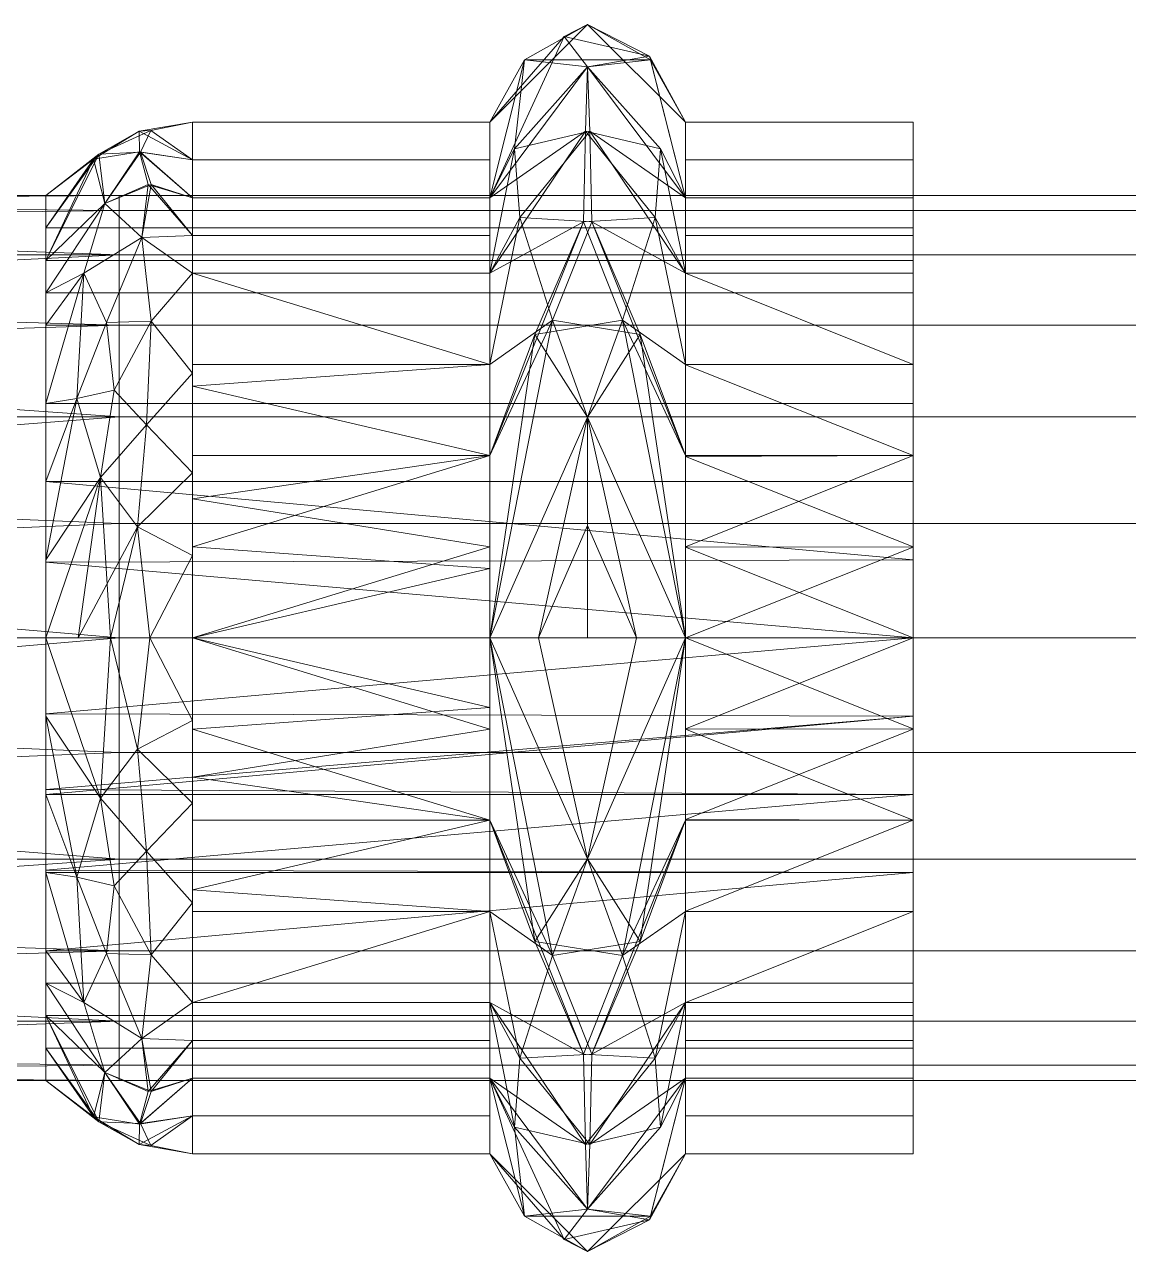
# Model space of a CAD drawing. Header units: inches. Extents: x -3325 to -59, y 5 to 733.
# Drawn here: x -3158.099 to -3156.458, y 80.621 to 82.444 of the extents above; entities that cross this region are included whole.
import ezdxf

# ---------------------------------------------------------------- set-up
doc = ezdxf.new("R2010")
doc.units = ezdxf.units.IN
doc.header["$MEASUREMENT"] = 0
doc.layers.add('P-PIPE', color=10, linetype='Continuous', lineweight=9)

# ---------------------------------------------------------------- blocks, each defined once
blk = doc.blocks.new('Victaulic-VicPress316-Elbow 90-45deg Style P568_P571 - Standard-1222893-06 - Fifth Level')
at = {"layer": 'P-PIPE'}
blk.add_line((-0.7539, 0), (-2.09, 0), dxfattribs=at)
mesh = blk.add_polyface(dxfattribs=at)
corners = [(-2.6405, -0.7665), (-2.6405, -0.542, 0.542), (-2.6405, 0, 0.7665), (-2.6405, 0.542, 0.542), (-2.6405, 0.7665), (-2.786, 0.912), (-2.9315, 0.7665), (-2.9315, 0.542, 0.542), (-2.9315, 0, 0.7665), (-2.9315, -0.542, 0.542), (-2.9315, -0.7665), (-2.786, -0.912), (-2.786, 0.8508, 0.3284), (-2.9315, 0.6542, 0.271), (-2.7923, 0.6699, 0.6186), (-2.786, 0.3329, 0.8491), (-2.6405, 0.6542, 0.271), (-2.786, -0.8508, 0.3284), (-2.6405, -0.6542, 0.271), (-2.7797, -0.6699, 0.6186), (-2.786, -0.3329, 0.8491), (-2.9315, -0.6542, 0.271), (-2.7133, 0.8392), (-2.8588, 0.8392), (-2.8643, 0.7661, 0.4512), (-2.7341, 0.7691, 0.4721), (-2.6405, 0.5981, 0.4065), (-2.6854, 0.6078, 0.6247), (-2.7892, 0.5145, 0.753), (-2.6405, 0.271, 0.6542), (-2.6776, 0.4658, 0.7271), (-2.9315, 0.271, 0.6542), (-2.786, 0.0217, 0.9117), (-2.8588, -0.8392), (-2.7133, -0.8392), (-2.7077, -0.7661, 0.4512), (-2.8379, -0.7691, 0.4721), (-2.9315, -0.5981, 0.4065), (-2.8866, -0.6078, 0.6247), (-2.7828, -0.5145, 0.753), (-2.9315, -0.271, 0.6542), (-2.8944, -0.4658, 0.7271), (-2.6405, -0.271, 0.6542), (-2.6924, 0.1789, 0.8594), (-2.8796, 0.1789, 0.8594), (-2.8781, -0.1578, 0.8648), (-2.7514, -0.1586, 0.8939)]
mesh.append_faces([[corners[k] for k in face] for face in [(34, 33, 11)]], dxfattribs={"vtx0": -1})
mesh.append_faces([[corners[k] for k in face] for face in [(29, 43, 2), (37, 38, 9), (4, 25, 16), (16, 25, 26), (0, 17, 34), (10, 36, 21), (21, 36, 37), (8, 44, 31), (2, 46, 42)]], dxfattribs={"vtx0": -1, "vtx1": -1})
mesh.append_faces([[corners[k] for k in face] for face in [(25, 24, 14), (45, 40, 20), (14, 24, 13), (15, 43, 30), (12, 24, 25), (30, 27, 28), (14, 27, 25), (28, 31, 15), (19, 38, 36), (12, 25, 4), (19, 36, 35), (46, 32, 45), (17, 35, 36), (41, 38, 39), (17, 36, 10), (22, 23, 12), (6, 24, 12), (25, 27, 26), (28, 27, 14), (7, 28, 14), (43, 15, 44), (15, 30, 28), (27, 30, 3), (32, 43, 44), (44, 8, 32), (0, 35, 17), (33, 34, 17), (18, 19, 35), (37, 36, 38), (39, 38, 19), (41, 20, 40), (19, 1, 39), (32, 46, 2), (20, 41, 39), (38, 41, 9), (39, 42, 20), (2, 43, 32), (30, 43, 29), (15, 31, 44), (46, 45, 20), (8, 45, 32), (20, 42, 46)]], dxfattribs={"vtx0": -1, "vtx1": -1, "vtx2": -1})
mesh.append_faces([[corners[k] for k in face] for face in [(12, 4, 22), (17, 10, 33), (19, 18, 1), (12, 23, 6), (27, 3, 26)]], dxfattribs={"vtx0": -1, "vtx2": -1})
mesh.append_faces([[corners[k] for k in face] for face in [(7, 31, 28), (13, 7, 14), (6, 13, 24), (0, 18, 35), (1, 42, 39), (29, 3, 30), (8, 40, 45), (40, 9, 41)]], dxfattribs={"vtx1": -1, "vtx2": -1})
mesh.append_faces([[corners[k] for k in face] for face in [(22, 5, 23)]], dxfattribs={"vtx2": -1})
mesh = blk.add_polyface(dxfattribs=at)
corners = [(-2.6405, 0.7665), (-2.6405, 0.542, -0.542), (-2.6405, 0, -0.7665), (-2.6405, -0.542, -0.542), (-2.6405, -0.7665), (-2.786, -0.912), (-2.9315, -0.7665), (-2.9315, -0.542, -0.542), (-2.9315, 0, -0.7665), (-2.9315, 0.542, -0.542), (-2.9315, 0.7665), (-2.786, 0.912), (-2.786, -0.8508, -0.3284), (-2.9315, -0.6542, -0.271), (-2.7923, -0.6699, -0.6186), (-2.786, -0.3329, -0.8491), (-2.6405, -0.6542, -0.271), (-2.786, 0.8508, -0.3284), (-2.6405, 0.6542, -0.271), (-2.7797, 0.6699, -0.6186), (-2.786, 0.3329, -0.8491), (-2.9315, 0.6542, -0.271), (-2.7133, -0.8392), (-2.8588, -0.8392), (-2.786, -0.8966, -0.167), (-2.8643, -0.7661, -0.4512), (-2.7341, -0.7691, -0.4721), (-2.6405, -0.5981, -0.4065), (-2.6854, -0.6078, -0.6247), (-2.7892, -0.5145, -0.753), (-2.6405, -0.271, -0.6542), (-2.6776, -0.4658, -0.7271), (-2.9315, -0.271, -0.6542), (-2.786, -0.0217, -0.9117), (-2.8588, 0.8392), (-2.7133, 0.8392), (-2.7077, 0.7661, -0.4512), (-2.8379, 0.7691, -0.4721), (-2.9315, 0.5981, -0.4065), (-2.8866, 0.6078, -0.6247), (-2.7828, 0.5145, -0.753), (-2.9315, 0.271, -0.6542), (-2.8944, 0.4658, -0.7271), (-2.6405, 0.271, -0.6542), (-2.6924, -0.1789, -0.8594), (-2.8796, -0.1789, -0.8594), (-2.8781, 0.1578, -0.8648), (-2.7514, 0.1586, -0.8939)]
mesh.append_faces([[corners[k] for k in face] for face in [(35, 34, 11)]], dxfattribs={"vtx0": -1})
mesh.append_faces([[corners[k] for k in face] for face in [(23, 24, 5), (30, 44, 2), (4, 26, 16), (16, 26, 27), (0, 17, 35), (10, 37, 21), (21, 37, 38), (8, 45, 32), (2, 47, 43)]], dxfattribs={"vtx0": -1, "vtx1": -1})
mesh.append_faces([[corners[k] for k in face] for face in [(2, 33, 47), (26, 25, 14), (15, 44, 31), (12, 25, 26), (14, 28, 26), (29, 32, 15), (41, 42, 20), (37, 36, 19), (12, 26, 4), (47, 33, 46), (19, 39, 37), (31, 28, 29), (17, 36, 37), (42, 39, 40), (17, 37, 10), (24, 23, 12), (12, 22, 24), (6, 25, 12), (13, 14, 25), (26, 28, 27), (29, 28, 14), (7, 29, 14), (44, 15, 45), (15, 31, 29), (28, 31, 3), (33, 44, 45), (45, 8, 33), (0, 36, 17), (34, 35, 17), (18, 19, 36), (37, 39, 38), (40, 39, 19), (1, 40, 19), (46, 41, 20), (20, 42, 40), (39, 42, 9), (40, 43, 20), (2, 44, 33), (31, 44, 30), (15, 32, 45), (47, 46, 20), (8, 46, 33), (20, 43, 47)]], dxfattribs={"vtx0": -1, "vtx1": -1, "vtx2": -1})
mesh.append_faces([[corners[k] for k in face] for face in [(12, 4, 22), (17, 10, 34), (12, 23, 6), (24, 22, 5), (28, 3, 27), (39, 9, 38)]], dxfattribs={"vtx0": -1, "vtx2": -1})
mesh.append_faces([[corners[k] for k in face] for face in [(0, 18, 36), (6, 13, 25), (7, 32, 29), (18, 1, 19), (13, 7, 14), (1, 43, 40), (30, 3, 31), (8, 41, 46), (41, 9, 42)]], dxfattribs={"vtx1": -1, "vtx2": -1})
mesh = blk.add_polyface(dxfattribs=at)
corners = [(-2.9315, -0.7665), (-2.9315, -0.542, 0.542), (-2.9315, 0, 0.7665), (-2.9315, 0.542, 0.542), (-2.9315, 0.7665), (-3.27, 0.7665), (-3.27, 0.542, 0.542), (-3.27, 0, 0.7665), (-3.27, -0.542, 0.542), (-3.27, -0.7665), (-2.9315, 0.6548, 0.2698), (-3.27, 0.6542, 0.271), (-3.27, 0.5981, 0.4065), (-2.9315, 0.271, 0.6542), (-3.27, 0.271, 0.6542), (-3.27, 0.1355, 0.7104), (-2.9315, -0.6542, 0.271), (-3.27, -0.6542, 0.271), (-3.27, -0.7106, 0.1349), (-3.27, -0.271, 0.6542), (-2.9315, -0.271, 0.6542), (-2.9315, -0.1355, 0.7104), (-3.27, 0.7104, 0.1355), (-2.9315, 0.7106, 0.1349), (-2.9315, 0.5984, 0.4059), (-2.9315, 0.4065, 0.5981), (-3.27, 0.4065, 0.5981), (-2.9315, 0.1355, 0.7104), (-2.9315, -0.5981, 0.4065), (-3.27, -0.5981, 0.4065), (-2.9315, -0.7104, 0.1355), (-3.27, -0.4065, 0.5981), (-2.9315, -0.4065, 0.5981), (-3.27, -0.1355, 0.7104)]
mesh.append_faces([[corners[k] for k in face] for face in [(5, 23, 4)]], dxfattribs={"vtx0": -1})
mesh.append_faces([[corners[k] for k in face] for face in [(22, 10, 23), (12, 3, 24), (18, 0, 30), (10, 22, 11), (24, 11, 12), (30, 17, 18)]], dxfattribs={"vtx0": -1, "vtx2": -1})
mesh.append_faces([[corners[k] for k in face] for face in [(12, 6, 3), (24, 10, 11), (30, 16, 17), (5, 22, 23)]], dxfattribs={"vtx1": -1, "vtx2": -1})
mesh.append_faces([[corners[k] for k in face] for face in [(2, 27, 15, 7), (6, 26, 25, 3), (7, 33, 21, 2), (29, 17, 16, 28), (8, 29, 28, 1), (1, 32, 31, 8), (27, 13, 14, 15), (26, 14, 13, 25), (32, 20, 19, 31), (33, 19, 20, 21)]], dxfattribs={"vtx1": -1, "vtx3": -1})
mesh.append_faces([[corners[k] for k in face] for face in [(18, 9, 0)]], dxfattribs={"vtx2": -1})
mesh = blk.add_polyface(dxfattribs=at)
corners = [(-2.9315, 0.7665), (-2.9315, 0.542, -0.542), (-2.9315, 0, -0.7665), (-2.9315, -0.542, -0.542), (-2.9315, -0.7665), (-3.27, -0.7665), (-3.27, -0.542, -0.542), (-3.27, 0, -0.7665), (-3.27, 0.542, -0.542), (-3.27, 0.7665), (-2.9315, -0.6548, -0.2698), (-3.27, -0.6542, -0.271), (-3.27, -0.5981, -0.4065), (-2.9315, -0.271, -0.6542), (-3.27, -0.271, -0.6542), (-3.27, -0.1355, -0.7104), (-2.9315, 0.6542, -0.271), (-3.27, 0.6542, -0.271), (-3.27, 0.7106, -0.1349), (-3.27, 0.271, -0.6542), (-2.9315, 0.271, -0.6542), (-2.9315, 0.1355, -0.7104), (-3.27, -0.7104, -0.1355), (-2.9315, -0.7106, -0.1349), (-2.9315, -0.5984, -0.4059), (-2.9315, -0.4065, -0.5981), (-3.27, -0.4065, -0.5981), (-2.9315, -0.1355, -0.7104), (-2.9315, 0.5981, -0.4065), (-3.27, 0.5981, -0.4065), (-2.9315, 0.7104, -0.1355), (-3.27, 0.4065, -0.5981), (-2.9315, 0.4065, -0.5981), (-3.27, 0.1355, -0.7104)]
mesh.append_faces([[corners[k] for k in face] for face in [(5, 23, 4)]], dxfattribs={"vtx0": -1})
mesh.append_faces([[corners[k] for k in face] for face in [(22, 10, 23), (18, 0, 30), (12, 3, 24), (10, 22, 11), (24, 11, 12), (30, 17, 18)]], dxfattribs={"vtx0": -1, "vtx2": -1})
mesh.append_faces([[corners[k] for k in face] for face in [(12, 6, 3), (24, 10, 11), (30, 16, 17), (5, 22, 23)]], dxfattribs={"vtx1": -1, "vtx2": -1})
mesh.append_faces([[corners[k] for k in face] for face in [(15, 7, 2, 27), (26, 14, 13, 25), (6, 26, 25, 3), (7, 33, 21, 2), (8, 29, 28, 1), (29, 17, 16, 28), (1, 32, 31, 8), (27, 13, 14, 15), (32, 20, 19, 31), (33, 19, 20, 21)]], dxfattribs={"vtx1": -1, "vtx3": -1})
mesh.append_faces([[corners[k] for k in face] for face in [(18, 9, 0)]], dxfattribs={"vtx2": -1})
mesh = blk.add_polyface(dxfattribs=at)
corners = [(-3.27, -0.7665), (-3.27, -0.542, 0.542), (-3.27, 0, 0.7665), (-3.27, 0.542, 0.542), (-3.27, 0.7665), (-3.27, 0.6575), (-3.27, 0.4649, 0.4649), (-3.27, 0, 0.6575), (-3.27, -0.4649, 0.4649), (-3.27, -0.6575)]
mesh.append_faces([[corners[k] for k in face] for face in [(8, 1, 2, 7)]], dxfattribs={"vtx0": -1, "vtx2": -1})
mesh.append_faces([[corners[k] for k in face] for face in [(2, 3, 6, 7)]], dxfattribs={"vtx1": -1, "vtx3": -1})
mesh.append_faces([[corners[k] for k in face] for face in [(9, 0, 1, 8)]], dxfattribs={"vtx2": -1})
mesh.append_faces([[corners[k] for k in face] for face in [(3, 4, 5, 6)]], dxfattribs={"vtx3": -1})
mesh = blk.add_polyface(dxfattribs=at)
corners = [(-3.27, 0.7665), (-3.27, 0.542, -0.542), (-3.27, 0, -0.7665), (-3.27, -0.542, -0.542), (-3.27, -0.7665), (-3.27, -0.6575), (-3.27, -0.4649, -0.4649), (-3.27, 0, -0.6575), (-3.27, 0.4649, -0.4649), (-3.27, 0.6575)]
mesh.append_faces([[corners[k] for k in face] for face in [(1, 8, 9, 0)]], dxfattribs={"vtx0": -1})
mesh.append_faces([[corners[k] for k in face] for face in [(8, 1, 2, 7)]], dxfattribs={"vtx0": -1, "vtx2": -1})
mesh.append_faces([[corners[k] for k in face] for face in [(6, 7, 2, 3)]], dxfattribs={"vtx1": -1, "vtx3": -1})
mesh.append_faces([[corners[k] for k in face] for face in [(3, 4, 5, 6)]], dxfattribs={"vtx3": -1})
mesh = blk.add_polyface(dxfattribs=at)
corners = [(-2.199, -0.7665), (-2.199, -0.542, 0.542), (-2.199, 0, 0.7665), (-2.199, 0.542, 0.542), (-2.199, 0.7665), (-2.6405, 0.7665), (-2.6405, 0.542, 0.542), (-2.6405, 0, 0.7665), (-2.6405, -0.542, 0.542), (-2.6405, -0.7665), (-2.199, 0.6808, 0.2068), (-2.6405, 0.6542, 0.271), (-2.6405, 0.5981, 0.4065), (-2.199, 0.271, 0.6542), (-2.6405, 0.271, 0.6542), (-2.6405, 0.1355, 0.7104), (-2.199, -0.6542, 0.271), (-2.6405, -0.6542, 0.271), (-2.6405, -0.7237, 0.1034), (-2.6405, -0.271, 0.6542), (-2.199, -0.271, 0.6542), (-2.199, -0.1355, 0.7104), (-2.6405, 0.7104, 0.1355), (-2.199, 0.6114, 0.3744), (-2.6405, 0.4065, 0.5981), (-2.199, 0.4065, 0.5981), (-2.199, 0.1355, 0.7104), (-2.199, -0.5981, 0.4065), (-2.6405, -0.5981, 0.4065), (-2.199, -0.7104, 0.1355), (-2.6405, -0.4065, 0.5981), (-2.199, -0.4065, 0.5981), (-2.6405, -0.1355, 0.7104)]
mesh.append_faces([[corners[k] for k in face] for face in [(22, 4, 5)]], dxfattribs={"vtx0": -1})
mesh.append_faces([[corners[k] for k in face] for face in [(10, 11, 23), (6, 3, 12), (4, 22, 10), (12, 23, 11), (16, 17, 29), (18, 29, 17)]], dxfattribs={"vtx0": -1, "vtx1": -1})
mesh.append_faces([[corners[k] for k in face] for face in [(12, 3, 23), (18, 0, 29)]], dxfattribs={"vtx0": -1, "vtx2": -1})
mesh.append_faces([[corners[k] for k in face] for face in [(9, 0, 18)]], dxfattribs={"vtx1": -1})
mesh.append_faces([[corners[k] for k in face] for face in [(22, 11, 10)]], dxfattribs={"vtx1": -1, "vtx2": -1})
mesh.append_faces([[corners[k] for k in face] for face in [(15, 7, 2, 26), (13, 25, 24, 14), (7, 32, 21, 2), (26, 13, 14, 15), (8, 28, 27, 1), (1, 31, 30, 8), (25, 3, 6, 24), (28, 17, 16, 27), (31, 20, 19, 30), (32, 19, 20, 21)]], dxfattribs={"vtx1": -1, "vtx3": -1})
mesh = blk.add_polyface(dxfattribs=at)
corners = [(-2.199, 0.7665), (-2.199, 0.542, -0.542), (-2.199, 0, -0.7665), (-2.199, -0.542, -0.542), (-2.199, -0.7665), (-2.6405, -0.7665), (-2.6405, -0.542, -0.542), (-2.6405, 0, -0.7665), (-2.6405, 0.542, -0.542), (-2.6405, 0.7665), (-2.199, -0.6808, -0.2068), (-2.6405, -0.6542, -0.271), (-2.6405, -0.5981, -0.4065), (-2.199, -0.271, -0.6542), (-2.6405, -0.271, -0.6542), (-2.6405, -0.1355, -0.7104), (-2.199, 0.6542, -0.271), (-2.6405, 0.6542, -0.271), (-2.6405, 0.7237, -0.1034), (-2.6405, 0.271, -0.6542), (-2.199, 0.271, -0.6542), (-2.199, 0.1355, -0.7104), (-2.6405, -0.7104, -0.1355), (-2.199, -0.6114, -0.3744), (-2.6405, -0.4065, -0.5981), (-2.199, -0.4065, -0.5981), (-2.199, -0.1355, -0.7104), (-2.199, 0.5981, -0.4065), (-2.6405, 0.5981, -0.4065), (-2.199, 0.7104, -0.1355), (-2.6405, 0.4065, -0.5981), (-2.199, 0.4065, -0.5981), (-2.6405, 0.1355, -0.7104)]
mesh.append_faces([[corners[k] for k in face] for face in [(22, 4, 5)]], dxfattribs={"vtx0": -1})
mesh.append_faces([[corners[k] for k in face] for face in [(10, 11, 23), (6, 3, 12), (4, 22, 10), (16, 17, 29), (18, 29, 17), (12, 23, 11)]], dxfattribs={"vtx0": -1, "vtx1": -1})
mesh.append_faces([[corners[k] for k in face] for face in [(12, 3, 23), (18, 0, 29)]], dxfattribs={"vtx0": -1, "vtx2": -1})
mesh.append_faces([[corners[k] for k in face] for face in [(9, 0, 18)]], dxfattribs={"vtx1": -1})
mesh.append_faces([[corners[k] for k in face] for face in [(22, 11, 10)]], dxfattribs={"vtx1": -1, "vtx2": -1})
mesh.append_faces([[corners[k] for k in face] for face in [(15, 7, 2, 26), (25, 3, 6, 24), (13, 25, 24, 14), (7, 32, 21, 2), (8, 28, 27, 1), (28, 17, 16, 27), (1, 31, 30, 8), (26, 13, 14, 15), (31, 20, 19, 30), (32, 19, 20, 21)]], dxfattribs={"vtx1": -1, "vtx3": -1})
mesh = blk.add_polyface(dxfattribs=at)
corners = [(-1.981, -0.6575), (-1.981, -0.4649, 0.4649), (-1.981, 0, 0.6575), (-1.981, 0.4649, 0.4649), (-1.981, 0.6575), (-2.0771, 0.7377), (-2.199, 0.7665), (-2.199, 0.542, 0.542), (-2.199, 0, 0.7665), (-2.199, -0.542, 0.542), (-2.199, -0.7665), (-2.0771, -0.7377), (-2.199, 0.6649, 0.2453), (-2.199, -0.6649, 0.2453), (-1.981, 0.5612, 0.2325), (-2.0709, 0.5655, 0.4687), (-2.199, 0.271, 0.6542), (-2.0686, 0.3473, 0.6458), (-1.981, -0.5612, 0.2325), (-2.0709, -0.5655, 0.4687), (-2.199, -0.271, 0.6542), (-2.0686, -0.3473, 0.6458), (-2.0621, 0.6896, 0.2383), (-2.0621, -0.6896, 0.2383), (-1.981, 0.2325, 0.5612), (-2.0517, 0.1283, 0.7118), (-2.0597, -0.1159, 0.7189), (-1.981, -0.2325, 0.5612), (-2.1355, 0.7515), (-2.199, 0.7157, 0.1227), (-2.1173, 0.7356, 0.1654), (-2.1306, 0.6883, 0.317), (-2.199, 0.6034, 0.3937), (-2.1376, 0.5958, 0.471), (-2.1237, 0.466, 0.5952), (-2.0825, 0.6423, 0.3682), (-2.0269, 0.609, 0.3557), (-1.981, 0.5131, 0.3487), (-2.199, 0.4065, 0.5981), (-2.199, -0.7157, 0.1227), (-2.1355, -0.7515), (-2.1173, -0.7356, 0.1654), (-2.1306, -0.6883, 0.317), (-2.199, -0.6034, 0.3937), (-2.1376, -0.5958, 0.471), (-2.1237, -0.466, 0.5952), (-2.0825, -0.6423, 0.3682), (-2.0269, -0.609, 0.3557), (-1.981, -0.5131, 0.3487), (-2.199, -0.4065, 0.5981), (-2.0372, 0.4636, 0.542), (-1.981, 0.3487, 0.5131), (-2.0372, -0.4636, 0.542), (-1.981, -0.3487, 0.5131), (-1.981, 0.6094, 0.1162), (-1.981, -0.6094, 0.1162), (-1.981, 0.1162, 0.6094), (-2.1204, 0.2192, 0.7224), (-2.1195, 0.0503, 0.753), (-2.199, -0.1355, 0.7104), (-2.1218, -0.2226, 0.7218), (-2.199, 0.1355, 0.7104), (-2.137, -0.087, 0.7544), (-2.1373, -0.3499, 0.674), (-1.981, -0.1162, 0.6094), (-2.1332, 0.3481, 0.6738)]
mesh.append_faces([[corners[k] for k in face] for face in [(18, 47, 55), (28, 30, 5), (12, 30, 29), (43, 44, 9), (1, 52, 48), (51, 17, 24), (54, 36, 14), (24, 25, 56), (20, 60, 59), (49, 63, 20)]], dxfattribs={"vtx0": -1, "vtx1": -1})
mesh.append_faces([[corners[k] for k in face] for face in [(36, 54, 22), (30, 31, 22), (17, 65, 57), (50, 36, 15), (34, 15, 33), (45, 9, 44), (42, 46, 44), (52, 47, 48), (63, 49, 45), (31, 32, 33), (25, 24, 17), (30, 12, 31), (47, 52, 19), (58, 62, 26), (57, 61, 58), (52, 53, 21), (26, 2, 25), (22, 35, 36), (19, 46, 47), (41, 42, 13), (57, 25, 17), (17, 51, 50), (58, 25, 57), (38, 65, 34), (30, 22, 5), (28, 29, 30), (35, 22, 31), (34, 33, 7), (33, 15, 35), (50, 34, 17), (33, 35, 31), (36, 35, 15), (50, 37, 36), (11, 23, 41), (41, 23, 42), (39, 40, 41), (23, 46, 42), (42, 44, 43), (45, 44, 19), (52, 45, 19), (21, 60, 63), (55, 47, 23), (44, 46, 19), (23, 47, 46), (34, 50, 15), (45, 52, 21), (65, 17, 34), (26, 25, 58), (59, 60, 62), (63, 60, 20), (21, 26, 60), (26, 62, 60), (8, 62, 58), (21, 63, 45), (27, 26, 21), (16, 57, 65)]], dxfattribs={"vtx0": -1, "vtx1": -1, "vtx2": -1})
mesh.append_faces([[corners[k] for k in face] for face in [(22, 4, 5), (50, 3, 37), (25, 2, 56), (23, 11, 0), (26, 27, 64), (31, 12, 32), (34, 7, 38), (41, 13, 39), (23, 0, 55), (65, 38, 16), (47, 18, 48), (52, 1, 53), (57, 16, 61)]], dxfattribs={"vtx0": -1, "vtx2": -1})
mesh.append_faces([[corners[k] for k in face] for face in [(40, 11, 41), (8, 59, 62), (32, 7, 33), (37, 14, 36), (43, 13, 42), (49, 9, 45), (53, 27, 21), (51, 3, 50), (54, 4, 22), (61, 8, 58), (64, 2, 26)]], dxfattribs={"vtx1": -1, "vtx2": -1})
mesh.append_faces([[corners[k] for k in face] for face in [(39, 10, 40), (28, 6, 29)]], dxfattribs={"vtx2": -1})
mesh = blk.add_polyface(dxfattribs=at)
corners = [(-1.981, 0.6575), (-1.981, 0.4649, -0.4649), (-1.981, 0, -0.6575), (-1.981, -0.4649, -0.4649), (-1.981, -0.6575), (-2.0771, -0.7377), (-2.199, -0.7665), (-2.199, -0.542, -0.542), (-2.199, 0, -0.7665), (-2.199, 0.542, -0.542), (-2.199, 0.7665), (-2.0771, 0.7377), (-2.199, -0.6649, -0.2453), (-2.199, 0.6649, -0.2453), (-1.981, -0.5612, -0.2325), (-2.0709, -0.5655, -0.4687), (-2.199, -0.271, -0.6542), (-2.0686, -0.3473, -0.6458), (-1.981, 0.5612, -0.2325), (-2.0709, 0.5655, -0.4687), (-2.199, 0.271, -0.6542), (-2.0686, 0.3473, -0.6458), (-2.0621, -0.6896, -0.2383), (-2.0621, 0.6896, -0.2383), (-1.981, -0.2325, -0.5612), (-2.0517, -0.1283, -0.7118), (-2.0597, 0.1159, -0.7189), (-1.981, 0.2325, -0.5612), (-2.1355, -0.7515), (-2.199, -0.7157, -0.1227), (-2.1173, -0.7356, -0.1654), (-2.1306, -0.6883, -0.317), (-2.199, -0.6034, -0.3937), (-2.1376, -0.5958, -0.471), (-2.1237, -0.466, -0.5952), (-2.0825, -0.6423, -0.3682), (-2.0269, -0.609, -0.3557), (-1.981, -0.5131, -0.3487), (-2.199, -0.4065, -0.5981), (-2.199, 0.7157, -0.1227), (-2.1355, 0.7515), (-2.1173, 0.7356, -0.1654), (-2.1306, 0.6883, -0.317), (-2.199, 0.6034, -0.3937), (-2.1376, 0.5958, -0.471), (-2.1237, 0.466, -0.5952), (-2.0825, 0.6423, -0.3682), (-2.0269, 0.609, -0.3557), (-1.981, 0.5131, -0.3487), (-2.199, 0.4065, -0.5981), (-2.0372, -0.4636, -0.542), (-1.981, -0.3487, -0.5131), (-2.0372, 0.4636, -0.542), (-1.981, 0.3487, -0.5131), (-1.981, -0.6094, -0.1162), (-2.0291, 0.6976), (-1.981, 0.6094, -0.1162), (-1.981, -0.1162, -0.6094), (-2.1204, -0.2192, -0.7224), (-2.1195, -0.0503, -0.753), (-2.199, 0.1355, -0.7104), (-2.1218, 0.2226, -0.7218), (-2.199, -0.1355, -0.7104), (-2.137, 0.087, -0.7544), (-2.1373, 0.3499, -0.674), (-1.981, 0.1162, -0.6094), (-2.1332, -0.3481, -0.6738)]
mesh.append_faces([[corners[k] for k in face] for face in [(55, 41, 11), (28, 30, 5), (12, 30, 29), (0, 23, 55), (43, 44, 9), (1, 52, 48), (51, 17, 24), (54, 36, 14), (18, 47, 56), (24, 25, 57), (20, 61, 60), (49, 64, 20)]], dxfattribs={"vtx0": -1, "vtx1": -1})
mesh.append_faces([[corners[k] for k in face] for face in [(50, 36, 15), (30, 31, 22), (17, 66, 58), (25, 24, 17), (58, 62, 59), (34, 15, 33), (30, 12, 31), (36, 54, 22), (64, 49, 45), (9, 44, 45), (31, 32, 33), (52, 47, 48), (42, 46, 44), (47, 52, 19), (59, 63, 26), (47, 23, 56), (52, 53, 21), (26, 2, 25), (22, 35, 36), (19, 46, 47), (41, 42, 13), (58, 25, 17), (17, 51, 50), (59, 25, 58), (38, 66, 34), (30, 22, 5), (28, 29, 30), (35, 22, 31), (34, 33, 7), (33, 15, 35), (50, 34, 17), (33, 35, 31), (36, 35, 15), (50, 37, 36), (41, 55, 23), (41, 23, 42), (39, 40, 41), (23, 46, 42), (42, 44, 43), (45, 44, 19), (52, 45, 19), (21, 61, 64), (44, 46, 19), (23, 47, 46), (34, 50, 15), (45, 52, 21), (66, 17, 34), (26, 25, 59), (60, 61, 63), (64, 61, 20), (21, 26, 61), (26, 63, 61), (8, 63, 59), (21, 64, 45), (27, 26, 21), (16, 58, 66)]], dxfattribs={"vtx0": -1, "vtx1": -1, "vtx2": -1})
mesh.append_faces([[corners[k] for k in face] for face in [(22, 4, 5), (25, 2, 57), (26, 27, 65), (31, 12, 32), (34, 7, 38), (41, 13, 39), (66, 38, 16), (23, 0, 56), (47, 18, 48), (52, 1, 53), (58, 16, 62)]], dxfattribs={"vtx0": -1, "vtx2": -1})
mesh.append_faces([[corners[k] for k in face] for face in [(3, 37, 50), (40, 11, 41), (8, 60, 63), (32, 7, 33), (37, 14, 36), (43, 13, 42), (49, 9, 45), (53, 27, 21), (51, 3, 50), (54, 4, 22), (62, 8, 59), (65, 2, 26)]], dxfattribs={"vtx1": -1, "vtx2": -1})
mesh.append_faces([[corners[k] for k in face] for face in [(39, 10, 40), (28, 6, 29)]], dxfattribs={"vtx2": -1})
mesh = blk.add_polyface(dxfattribs=at)
corners = [(-3.27, -0.6575), (-3.27, -0.4649, 0.4649), (-3.27, 0, 0.6575), (-3.27, 0.4649, 0.4649), (-3.27, 0.6575), (-1.981, 0.6575), (-1.981, 0.4649, 0.4649), (-1.981, 0, 0.6575), (-1.981, -0.4649, 0.4649), (-1.981, -0.6575), (-3.27, 0.2325, 0.5612), (-1.981, 0.2325, 0.5612), (-1.981, 0.3487, 0.5131), (-1.981, 0.5642, 0.2251), (-3.27, 0.5612, 0.2325), (-3.27, 0.5131, 0.3487), (-3.27, -0.5612, 0.2325), (-1.981, -0.5612, 0.2325), (-1.981, -0.5131, 0.3487), (-3.27, -0.2325, 0.5612), (-1.981, -0.2325, 0.5612), (-1.981, -0.1162, 0.6094), (-3.27, 0.1162, 0.6094), (-1.981, 0.1162, 0.6094), (-3.27, 0.3487, 0.5131), (-1.981, 0.6109, 0.1126), (-3.27, 0.6094, 0.1162), (-1.981, 0.5146, 0.345), (-1.981, -0.6109, 0.1126), (-3.27, -0.6094, 0.1162), (-3.27, -0.5131, 0.3487), (-1.981, -0.3487, 0.5131), (-3.27, -0.3487, 0.5131), (-3.27, -0.1162, 0.6094)]
mesh.append_faces([[corners[k] for k in face] for face in [(27, 14, 13), (15, 6, 3), (28, 29, 17)]], dxfattribs={"vtx0": -1, "vtx1": -1})
mesh.append_faces([[corners[k] for k in face] for face in [(3, 6, 12, 24), (28, 0, 29), (27, 15, 14), (11, 10, 24, 12)]], dxfattribs={"vtx0": -1, "vtx2": -1})
mesh.append_faces([[corners[k] for k in face] for face in [(26, 4, 25), (29, 16, 17), (14, 26, 13), (25, 13, 26), (27, 6, 15)]], dxfattribs={"vtx1": -1, "vtx2": -1})
mesh.append_faces([[corners[k] for k in face] for face in [(19, 33, 21, 20), (22, 10, 11, 23), (8, 18, 30, 1), (33, 2, 7, 21), (23, 7, 2, 22), (32, 19, 20, 31), (16, 30, 18, 17), (1, 32, 31, 8)]], dxfattribs={"vtx1": -1, "vtx3": -1})
mesh.append_faces([[corners[k] for k in face] for face in [(4, 5, 25), (28, 9, 0)]], dxfattribs={"vtx2": -1})
mesh = blk.add_polyface(dxfattribs=at)
corners = [(-3.27, 0.6575), (-3.27, 0.4649, -0.4649), (-3.27, 0, -0.6575), (-3.27, -0.4649, -0.4649), (-3.27, -0.6575), (-1.981, -0.6575), (-1.981, -0.4649, -0.4649), (-1.981, 0, -0.6575), (-1.981, 0.4649, -0.4649), (-1.981, 0.6575), (-3.27, -0.5612, -0.2325), (-1.981, -0.5612, -0.2325), (-1.981, -0.6109, -0.1126), (-1.981, -0.2325, -0.5612), (-3.27, -0.2325, -0.5612), (-3.27, -0.1162, -0.6094), (-3.27, 0.5612, -0.2325), (-1.981, 0.5612, -0.2325), (-1.981, 0.5131, -0.3487), (-3.27, 0.2325, -0.5612), (-1.981, 0.2325, -0.5612), (-1.981, 0.1162, -0.6094), (-3.27, -0.5131, -0.3487), (-1.981, -0.5131, -0.3487), (-3.27, -0.6094, -0.1162), (-3.27, -0.3487, -0.5131), (-1.981, -0.3487, -0.5131), (-1.981, -0.1162, -0.6094), (-1.981, 0.6109, -0.1126), (-3.27, 0.6094, -0.1162), (-3.27, 0.5131, -0.3487), (-1.981, 0.3487, -0.5131), (-3.27, 0.3487, -0.5131), (-3.27, 0.1162, -0.6094)]
mesh.append_faces([[corners[k] for k in face] for face in [(28, 29, 17)]], dxfattribs={"vtx0": -1, "vtx1": -1})
mesh.append_faces([[corners[k] for k in face] for face in [(11, 10, 24), (28, 0, 29)]], dxfattribs={"vtx0": -1, "vtx2": -1})
mesh.append_faces([[corners[k] for k in face] for face in [(29, 16, 17), (24, 4, 12), (12, 11, 24)]], dxfattribs={"vtx1": -1, "vtx2": -1})
mesh.append_faces([[corners[k] for k in face] for face in [(8, 18, 30, 1), (23, 6, 3, 22), (27, 7, 2, 15), (26, 13, 14, 25), (22, 10, 11, 23), (6, 26, 25, 3), (19, 33, 21, 20), (33, 2, 7, 21), (13, 27, 15, 14), (16, 30, 18, 17), (32, 19, 20, 31), (1, 32, 31, 8)]], dxfattribs={"vtx1": -1, "vtx3": -1})
mesh.append_faces([[corners[k] for k in face] for face in [(4, 5, 12), (28, 9, 0)]], dxfattribs={"vtx2": -1})
mesh = blk.add_polyface(dxfattribs=at)
corners = [(-2.09, 0, 0.6575), (-2.09, 0.1702, 0.6351), (-2.09, 0.3287, 0.5694), (-2.09, 0.4649, 0.4649), (-2.09, 0.5694, 0.3287), (-2.09, 0.6351, 0.1702), (-2.09, 0.6575), (-2.09, 0.6351, -0.1702), (-2.09, 0.5694, -0.3287), (-2.09, 0.4649, -0.4649), (-2.09, 0.3287, -0.5694), (-2.09, 0.1702, -0.6351), (-2.09, 0, -0.6575), (-2.09, -0.1702, -0.6351), (-2.09, -0.3287, -0.5694), (-2.09, -0.4649, -0.4649), (-2.09, -0.5694, -0.3287), (-2.09, -0.6351, -0.1702), (-2.09, -0.6575), (-2.09, -0.6351, 0.1702), (-2.09, -0.5694, 0.3287), (-2.09, -0.4649, 0.4649), (-2.09, -0.3287, 0.5694), (-2.09, -0.1702, 0.6351)]
mesh.append_faces([[corners[k] for k in face] for face in [(19, 17, 18)]], dxfattribs={"vtx0": -1})
mesh.append_faces([[corners[k] for k in face] for face in [(21, 15, 16, 20), (15, 21, 22)]], dxfattribs={"vtx0": -1, "vtx2": -1})
mesh.append_faces([[corners[k] for k in face] for face in [(0, 11, 12, 13), (22, 13, 14, 15), (2, 9, 10, 11), (13, 22, 23, 0)]], dxfattribs={"vtx0": -1, "vtx3": -1})
mesh.append_faces([[corners[k] for k in face] for face in [(3, 4, 9, 2), (1, 2, 11, 0)]], dxfattribs={"vtx1": -1, "vtx2": -1})
mesh.append_faces([[corners[k] for k in face] for face in [(8, 9, 4, 5), (16, 17, 19, 20)]], dxfattribs={"vtx1": -1, "vtx3": -1})
mesh.append_faces([[corners[k] for k in face] for face in [(5, 6, 7, 8)]], dxfattribs={"vtx3": -1})
mesh = blk.add_polyface(dxfattribs=at)
corners = [(-2.09, 0, -0.6575), (-2.09, 0.1702, -0.6351), (-2.09, 0.3287, -0.5694), (-2.09, 0.4649, -0.4649), (-2.09, 0.5694, -0.3287), (-2.09, 0.6351, -0.1702), (-2.09, 0.6575), (-0.7539, 0.6575), (-0.7539, 0.6475, -0.1142), (-0.7539, 0.6179, -0.2249), (-0.7539, 0.5694, -0.3287), (-0.7539, 0.5037, -0.4226), (-0.7539, 0.4226, -0.5037), (-0.7539, 0.3288, -0.5694), (-0.7539, 0.2249, -0.6178), (-0.7539, 0.1142, -0.6475), (-0.7539, 0, -0.6575)]
mesh.append_faces([[corners[k] for k in face] for face in [(0, 15, 16)]], dxfattribs={"vtx0": -1})
mesh.append_faces([[corners[k] for k in face] for face in [(15, 1, 14), (11, 4, 10)]], dxfattribs={"vtx0": -1, "vtx1": -1})
mesh.append_faces([[corners[k] for k in face] for face in [(15, 0, 1), (14, 1, 2), (2, 12, 13), (11, 3, 4), (9, 4, 5), (8, 5, 6), (5, 8, 9), (3, 11, 12)]], dxfattribs={"vtx0": -1, "vtx2": -1})
mesh.append_faces([[corners[k] for k in face] for face in [(13, 14, 2), (2, 3, 12), (9, 10, 4)]], dxfattribs={"vtx1": -1, "vtx2": -1})
mesh.append_faces([[corners[k] for k in face] for face in [(6, 7, 8)]], dxfattribs={"vtx2": -1})
mesh = blk.add_polyface(dxfattribs=at)
corners = [(-2.09, 0.6575), (-2.09, 0.6351, 0.1702), (-2.09, 0.5694, 0.3287), (-2.09, 0.4649, 0.4649), (-2.09, 0.3287, 0.5694), (-2.09, 0.1702, 0.6351), (-2.09, 0, 0.6575), (-0.7539, 0, 0.6575), (-0.7539, 0.1142, 0.6475), (-0.7539, 0.2249, 0.6178), (-0.7539, 0.3288, 0.5694), (-0.7539, 0.4226, 0.5037), (-0.7539, 0.5037, 0.4226), (-0.7539, 0.5694, 0.3287), (-0.7539, 0.6179, 0.2249), (-0.7539, 0.6475, 0.1142), (-0.7539, 0.6575)]
mesh.append_faces([[corners[k] for k in face] for face in [(15, 1, 14), (14, 2, 13), (11, 4, 10)]], dxfattribs={"vtx0": -1, "vtx1": -1})
mesh.append_faces([[corners[k] for k in face] for face in [(15, 0, 1), (14, 1, 2), (2, 12, 13), (11, 3, 4), (9, 4, 5), (8, 5, 6), (5, 8, 9), (3, 11, 12)]], dxfattribs={"vtx0": -1, "vtx2": -1})
mesh.append_faces([[corners[k] for k in face] for face in [(2, 3, 12), (9, 10, 4)]], dxfattribs={"vtx1": -1, "vtx2": -1})
mesh.append_faces([[corners[k] for k in face] for face in [(15, 16, 0), (6, 7, 8)]], dxfattribs={"vtx2": -1})
mesh = blk.add_polyface(dxfattribs=at)
corners = [(-2.09, 0, 0.6575), (-2.09, -0.1702, 0.6351), (-2.09, -0.3287, 0.5694), (-2.09, -0.4649, 0.4649), (-2.09, -0.5694, 0.3287), (-2.09, -0.6351, 0.1702), (-2.09, -0.6575), (-0.7539, -0.6575), (-0.7539, -0.6475, 0.1142), (-0.7539, -0.6179, 0.2249), (-0.7539, -0.5694, 0.3287), (-0.7539, -0.5037, 0.4226), (-0.7539, -0.4226, 0.5037), (-0.7539, -0.3288, 0.5694), (-0.7539, -0.2249, 0.6178), (-0.7539, -0.1142, 0.6475), (-0.7539, 0, 0.6575)]
mesh.append_faces([[corners[k] for k in face] for face in [(15, 1, 14), (14, 2, 13), (11, 4, 10)]], dxfattribs={"vtx0": -1, "vtx1": -1})
mesh.append_faces([[corners[k] for k in face] for face in [(15, 0, 1), (14, 1, 2), (2, 12, 13), (11, 3, 4), (9, 4, 5), (8, 5, 6), (5, 8, 9), (3, 11, 12)]], dxfattribs={"vtx0": -1, "vtx2": -1})
mesh.append_faces([[corners[k] for k in face] for face in [(2, 3, 12), (9, 10, 4)]], dxfattribs={"vtx1": -1, "vtx2": -1})
mesh.append_faces([[corners[k] for k in face] for face in [(15, 16, 0), (6, 7, 8)]], dxfattribs={"vtx2": -1})
mesh = blk.add_polyface(dxfattribs=at)
corners = [(-2.09, -0.6575), (-2.09, -0.6351, -0.1702), (-2.09, -0.5694, -0.3287), (-2.09, -0.4649, -0.4649), (-2.09, -0.3287, -0.5694), (-2.09, -0.1702, -0.6351), (-2.09, 0, -0.6575), (-0.7539, 0, -0.6575), (-0.7539, -0.1142, -0.6475), (-0.7539, -0.2249, -0.6179), (-0.7539, -0.3287, -0.5694), (-0.7539, -0.4226, -0.5037), (-0.7539, -0.5037, -0.4226), (-0.7539, -0.5694, -0.3288), (-0.7539, -0.6178, -0.2249), (-0.7539, -0.6475, -0.1142), (-0.7539, -0.6575)]
mesh.append_faces([[corners[k] for k in face] for face in [(13, 2, 12), (15, 1, 14), (11, 4, 10)]], dxfattribs={"vtx0": -1, "vtx1": -1})
mesh.append_faces([[corners[k] for k in face] for face in [(15, 0, 1), (11, 3, 4), (9, 4, 5), (8, 5, 6), (5, 8, 9), (3, 11, 12)]], dxfattribs={"vtx0": -1, "vtx2": -1})
mesh.append_faces([[corners[k] for k in face] for face in [(16, 0, 15)]], dxfattribs={"vtx1": -1})
mesh.append_faces([[corners[k] for k in face] for face in [(1, 2, 14), (13, 14, 2), (2, 3, 12), (9, 10, 4)]], dxfattribs={"vtx1": -1, "vtx2": -1})
mesh.append_faces([[corners[k] for k in face] for face in [(6, 7, 8)]], dxfattribs={"vtx2": -1})

msp = doc.modelspace()

# ---------------------------------------------------------------- linework, layer by layer
at = {"layer": 'P-PIPE', "color": 1}
for q in [(-3159.1581, 81.5323, 1081), (-3137.5533, 81.5323, 1081), (-3137.5533, 81.5323, 1081)]:
    msp.add_line((-3157.9581, 81.5323, 1081), q, dxfattribs=at)

# ---------------------------------------------------------------- block references
at = {"layer": 'P-PIPE', "color": 1, "extrusion": (0, -1, 0), "rotation": 180}
msp.add_blockref('Victaulic-VicPress316-Elbow 90-45deg Style P568_P571 - Standard-1222893-06 - Fifth Level', (-3160.0481, 1081, -81.5323), dxfattribs=at)

# ---------------------------------------------------------------- meshes
at = {"layer": 'P-PIPE', "color": 1}
mesh = msp.add_polyface(dxfattribs=at)
corners = [(-3157.9581, 80.8748, 1081), (-3157.9581, 80.8972, 1081.1701), (-3157.9581, 80.9629, 1081.3287), (-3157.9581, 81.0674, 1081.4649), (-3157.9581, 81.2035, 1081.5694), (-3157.9581, 81.3621, 1081.6351), (-3157.9581, 81.5323, 1081.6575), (-3157.9581, 81.7024, 1081.6351), (-3157.9581, 81.861, 1081.5694), (-3157.9581, 81.9972, 1081.4649), (-3157.9581, 82.1017, 1081.3287), (-3157.9581, 82.1674, 1081.1701), (-3157.9581, 82.1898, 1081), (-3157.9581, 82.1674, 1080.8298), (-3157.9581, 82.1017, 1080.6713), (-3157.9581, 81.9972, 1080.535), (-3157.9581, 81.861, 1080.4306), (-3157.9581, 81.7024, 1080.3649), (-3157.9581, 81.5323, 1080.3425), (-3157.9581, 81.3621, 1080.3649), (-3157.9581, 81.2035, 1080.4306), (-3157.9581, 81.0674, 1080.535), (-3157.9581, 80.9629, 1080.6713), (-3157.9581, 80.8972, 1080.8298)]
mesh.append_faces([[corners[k] for k in face] for face in [(15, 12, 13, 14)]], dxfattribs={"vtx0": -1, "color": 1})
mesh.append_faces([[corners[k] for k in face] for face in [(12, 15, 11), (17, 20, 16)]], dxfattribs={"vtx0": -1, "vtx1": -1, "color": 1})
mesh.append_faces([[corners[k] for k in face] for face in [(3, 15, 21, 0)]], dxfattribs={"vtx0": -1, "vtx1": -1, "vtx2": -1, "vtx3": -1, "color": 1})
mesh.append_faces([[corners[k] for k in face] for face in [(15, 3, 10, 11)]], dxfattribs={"vtx0": -1, "vtx1": -1, "vtx3": -1, "color": 1})
mesh.append_faces([[corners[k] for k in face] for face in [(16, 20, 21, 15)]], dxfattribs={"vtx0": -1, "vtx2": -1, "color": 1})
mesh.append_faces([[corners[k] for k in face] for face in [(8, 3, 4, 5)]], dxfattribs={"vtx0": -1, "vtx3": -1, "color": 1})
mesh.append_faces([[corners[k] for k in face] for face in [(19, 20, 17, 18)]], dxfattribs={"vtx1": -1, "color": 1})
mesh.append_faces([[corners[k] for k in face] for face in [(1, 2, 3, 0)]], dxfattribs={"vtx2": -1, "color": 1})
mesh.append_faces([[corners[k] for k in face] for face in [(8, 9, 10, 3)]], dxfattribs={"vtx2": -1, "vtx3": -1, "color": 1})
mesh.append_faces([[corners[k] for k in face] for face in [(21, 22, 23, 0), (5, 6, 7, 8)]], dxfattribs={"vtx3": -1, "color": 1})
mesh = msp.add_polyface(dxfattribs=at)
corners = [(-3157.9581, 82.1898, 1081), (-3157.9581, 82.1674, 1081.1701), (-3157.9581, 82.1017, 1081.3287), (-3157.9581, 81.9972, 1081.4649), (-3157.9581, 81.861, 1081.5694), (-3157.9581, 81.7024, 1081.6351), (-3157.9581, 81.5323, 1081.6575), (-3137.5532, 81.5323, 1081.6575), (-3137.5532, 81.7024, 1081.6351), (-3137.5532, 81.861, 1081.5694), (-3137.5532, 81.9972, 1081.4649), (-3137.5532, 82.1017, 1081.3287), (-3137.5532, 82.1674, 1081.1701), (-3137.5532, 82.1898, 1081)]
mesh.append_faces([[corners[k] for k in face] for face in [(7, 8, 5, 6)]], dxfattribs={"vtx1": -1, "color": 1})
mesh.append_faces([[corners[k] for k in face] for face in [(8, 9, 4, 5), (3, 4, 9, 10), (11, 12, 1, 2), (2, 3, 10, 11)]], dxfattribs={"vtx1": -1, "vtx3": -1, "color": 1})
mesh.append_faces([[corners[k] for k in face] for face in [(12, 13, 0, 1)]], dxfattribs={"vtx3": -1, "color": 1})
mesh = msp.add_polyface(dxfattribs=at)
corners = [(-3157.9581, 81.5323, 1080.3425), (-3157.9581, 81.7024, 1080.3649), (-3157.9581, 81.861, 1080.4306), (-3157.9581, 81.9972, 1080.535), (-3157.9581, 82.1017, 1080.6713), (-3157.9581, 82.1674, 1080.8298), (-3157.9581, 82.1898, 1081), (-3137.5532, 82.1898, 1081), (-3137.5532, 82.1674, 1080.8298), (-3137.5532, 82.1017, 1080.6713), (-3137.5532, 81.9972, 1080.535), (-3137.5532, 81.861, 1080.4306), (-3137.5532, 81.7024, 1080.3649), (-3137.5532, 81.5323, 1080.3425)]
mesh.append_faces([[corners[k] for k in face] for face in [(7, 8, 5, 6)]], dxfattribs={"vtx1": -1, "color": 1})
mesh.append_faces([[corners[k] for k in face] for face in [(8, 9, 4, 5), (3, 4, 9, 10), (11, 12, 1, 2), (2, 3, 10, 11)]], dxfattribs={"vtx1": -1, "vtx3": -1, "color": 1})
mesh.append_faces([[corners[k] for k in face] for face in [(12, 13, 0, 1)]], dxfattribs={"vtx3": -1, "color": 1})
mesh = msp.add_polyface(dxfattribs=at)
corners = [(-3157.9581, 81.5323, 1081.6575), (-3157.9581, 81.3621, 1081.6351), (-3157.9581, 81.2035, 1081.5694), (-3157.9581, 81.0674, 1081.4649), (-3157.9581, 80.9629, 1081.3287), (-3157.9581, 80.8972, 1081.1701), (-3157.9581, 80.8748, 1081), (-3137.5532, 80.8748, 1081), (-3137.5532, 80.8972, 1081.1701), (-3137.5532, 80.9629, 1081.3287), (-3137.5532, 81.0674, 1081.4649), (-3137.5532, 81.2035, 1081.5694), (-3137.5532, 81.3621, 1081.6351), (-3137.5532, 81.5323, 1081.6575)]
mesh.append_faces([[corners[k] for k in face] for face in [(8, 9, 4, 5), (3, 4, 9, 10), (11, 12, 1, 2), (2, 3, 10, 11)]], dxfattribs={"vtx1": -1, "vtx3": -1, "color": 1})
mesh.append_faces([[corners[k] for k in face] for face in [(6, 7, 8, 5)]], dxfattribs={"vtx2": -1, "color": 1})
mesh.append_faces([[corners[k] for k in face] for face in [(12, 13, 0, 1)]], dxfattribs={"vtx3": -1, "color": 1})
mesh = msp.add_polyface(dxfattribs=at)
corners = [(-3157.9581, 80.8748, 1081), (-3157.9581, 80.8972, 1080.8298), (-3157.9581, 80.9629, 1080.6713), (-3157.9581, 81.0674, 1080.535), (-3157.9581, 81.2035, 1080.4306), (-3157.9581, 81.3621, 1080.3649), (-3157.9581, 81.5323, 1080.3425), (-3137.5532, 81.5323, 1080.3425), (-3137.5532, 81.3621, 1080.3649), (-3137.5532, 81.2035, 1080.4306), (-3137.5532, 81.0674, 1080.535), (-3137.5532, 80.9629, 1080.6713), (-3137.5532, 80.8972, 1080.8298), (-3137.5532, 80.8748, 1081)]
mesh.append_faces([[corners[k] for k in face] for face in [(7, 8, 5, 6)]], dxfattribs={"vtx1": -1, "color": 1})
mesh.append_faces([[corners[k] for k in face] for face in [(8, 9, 4, 5), (3, 4, 9, 10), (11, 12, 1, 2), (2, 3, 10, 11)]], dxfattribs={"vtx1": -1, "vtx3": -1, "color": 1})
mesh.append_faces([[corners[k] for k in face] for face in [(12, 13, 0, 1)]], dxfattribs={"vtx3": -1, "color": 1})

doc.saveas('drawing.dxf')
